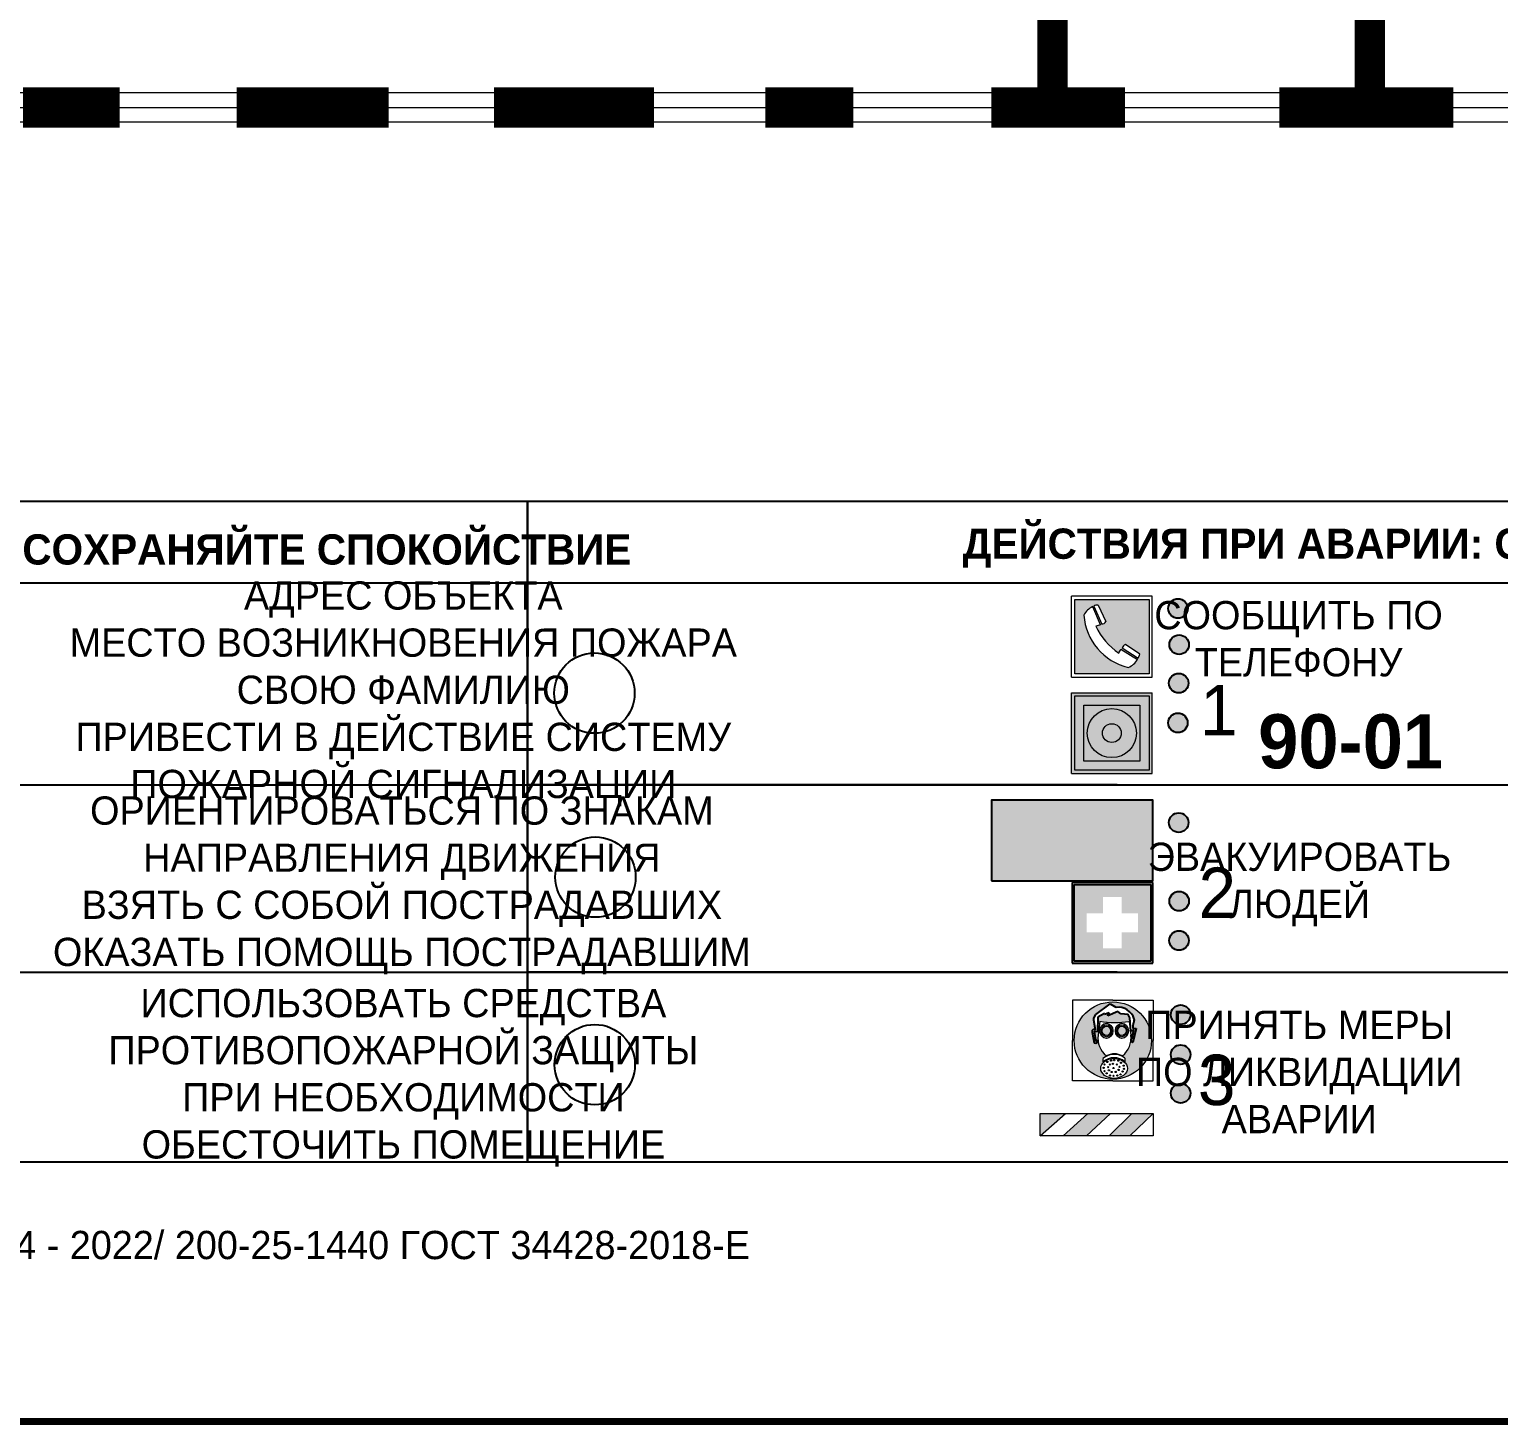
# Model space of a CAD drawing. Header units: millimetres. Extents: x 13810 to 67229, y 12374 to 21950.
# Drawn here: x 19540.1 to 19685.7, y 19871.5 to 20009.4 of the extents above; entities that cross this region are included whole.
import ezdxf

# ---------------------------------------------------------------- set-up
doc = ezdxf.new("R2010")
doc.units = ezdxf.units.MM
doc.styles.add('обычный', font='arial.ttf')

# ---------------------------------------------------------------- blocks, each defined once
blk = doc.blocks.new('A$C38D26F80')
h = blk.add_hatch(color=5)
h.dxf.hatch_style = 1
h.paths.add_polyline_path([(-8.77, -4.48, 1), (-0.19, -4.48, 1)])
h.paths.add_polyline_path([(-6.75, -3.58), (-6.75, -3.31), (-6.62, -3.22), (-6.5, -3.22), (-6.42, -3.3), (-6.39, -3.28), (-6.59, -2.23), (-6.59, -2.01), (-6.38, -1.58), (-4.76, -0.4), (-4.13, -0.79, -0.362848), (-2.1, -2.1, -0.201049), (-2.17, -2.48, 0.085434), (-2.26, -3.13), (-1.9, -3.16), (-2.25, -4.7), (-2.4, -4.59), (-2.43, -4.34), (-2.36, -4.34), (-2.14, -3.34), (-2.47, -3.42), (-2.58, -1.95), (-2.77, -1.58), (-3.58, -1.52), (-3.92, -1.26), (-5.05, -1.73), (-4.87, -1.39), (-5.41, -1.6), (-5.41, -1.46), (-6.13, -1.87), (-6.18, -3.5), (-6.56, -3.47), (-6.37, -4.59), (-6.16, -4.43), (-6.16, -4.66), (-6.36, -4.79), (-6.37, -4.8), (-6.51, -4.76)], flags=16)
h.paths.add_polyline_path([(-6.51, -4.76), (-6.36, -4.79), (-6.37, -4.8)], flags=0)
h.paths.add_polyline_path([(-5.92, -2.34, 0.089508), (-2.67, -2.35), (-2.48, -3.88, -0.268602), (-3.4, -6.18, 0.262449), (-5.2, -6.18, -0.268602), (-6.11, -3.88)], flags=16)
edge = h.paths.add_edge_path(flags=16)
edge.add_ellipse((-5.19, -3.41), major_axis=(0, 0.842), ratio=0.848992, start_angle=0, end_angle=360)
edge = h.paths.add_edge_path(flags=0)
edge.add_ellipse((-5.19, -3.39), major_axis=(0, 0.665), ratio=0.853798, start_angle=0, end_angle=360)
edge = h.paths.add_edge_path(flags=0)
edge.add_ellipse((-5.19, -3.4), major_axis=(0, 0.528), ratio=0.864094, start_angle=0, end_angle=360)
edge = h.paths.add_edge_path(flags=16)
edge.add_ellipse((-3.47, -3.4), major_axis=(0, 0.842), ratio=0.848992, start_angle=0, end_angle=360)
h.paths.add_polyline_path([(-3.13, -6.45), (-3.13, -6.84, 0.383174), (-5.57, -6.85), (-5.57, -6.49, -0.369952)], flags=16)
edge = h.paths.add_edge_path(flags=0)
edge.add_ellipse((-3.47, -3.39), major_axis=(0, 0.665), ratio=0.853798, start_angle=0, end_angle=360)
edge = h.paths.add_edge_path(flags=0)
edge.add_ellipse((-3.47, -3.4), major_axis=(0, 0.528), ratio=0.864094, start_angle=0, end_angle=360)
edge = h.paths.add_edge_path(flags=16)
edge.add_ellipse((-4.34, -7.57), major_axis=(-1.48, 0), ratio=0.744955, start_angle=0, end_angle=360)
h.paths.add_polyline_path([(-5.01, -6.85, -1), (-5.15, -6.85, -1)], flags=0)
h.paths.add_polyline_path([(-5.33, -7.14, -1), (-5.47, -7.14, -1)], flags=0)
h.paths.add_polyline_path([(-4.61, -6.71, -1), (-4.74, -6.71, -1)], flags=16)
h.paths.add_polyline_path([(-5.43, -7.51, -1), (-5.57, -7.51, -1)], flags=0)
h.paths.add_polyline_path([(-4.26, -6.67, -1), (-4.4, -6.67, -1)], flags=16)
h.paths.add_polyline_path([(-4.74, -7.14, -1), (-4.88, -7.14, -1)], flags=0)
h.paths.add_polyline_path([(-4.93, -7.43, -1), (-5.07, -7.43, -1)], flags=0)
h.paths.add_polyline_path([(-4.41, -7.07, -1), (-4.54, -7.07, -1)], flags=0)
h.paths.add_polyline_path([(-5.33, -7.87, -1), (-5.46, -7.87, -1)], flags=0)
h.paths.add_polyline_path([(-3.8, -6.71, -1), (-3.94, -6.71, -1)], flags=16)
h.paths.add_polyline_path([(-4.85, -7.78, -1), (-4.98, -7.78, -1)], flags=0)
h.paths.add_polyline_path([(-3.96, -7.14, -1), (-4.1, -7.14, -1)], flags=0)
h.paths.add_polyline_path([(-4.33, -7.53, -1), (-4.47, -7.53, -1)], flags=0)
h.paths.add_polyline_path([(-5.09, -8.12, -1), (-5.23, -8.12, -1)], flags=0)
h.paths.add_polyline_path([(-3.5, -6.94, -1), (-3.64, -6.94, -1)], flags=0)
h.paths.add_polyline_path([(-4.54, -7.97, -1), (-4.68, -7.97, -1)], flags=0)
h.paths.add_polyline_path([(-3.66, -7.39, -1), (-3.8, -7.39, -1)], flags=0)
h.paths.add_polyline_path([(-4.73, -8.35, -1), (-4.86, -8.35, -1)], flags=0)
h.paths.add_polyline_path([(-4.09, -7.96, -1), (-4.23, -7.96, -1)], flags=0)
h.paths.add_polyline_path([(-3.77, -7.74, -1), (-3.91, -7.74, -1)], flags=0)
h.paths.add_polyline_path([(-3.22, -7.27, -1), (-3.35, -7.27, -1)], flags=0)
h.paths.add_polyline_path([(-4.34, -8.4, -1), (-4.47, -8.4, -1)], flags=0)
h.paths.add_polyline_path([(-3.16, -7.61, -1), (-3.3, -7.61, -1)], flags=0)
h.paths.add_polyline_path([(-3.9, -8.35, -1), (-4.04, -8.35, -1)], flags=0)
h.paths.add_polyline_path([(-3.32, -7.91, -1), (-3.46, -7.91, -1)], flags=0)
h.paths.add_polyline_path([(-3.55, -8.23, -1), (-3.69, -8.23, -1)], flags=0)
at = {"color": 5, "lineweight": 5}
for p, q in [((-4.48, 0), (-8.96, 0)), ((-8.96, 0), (-8.96, -4.48)), ((-4.48, 0), (0, 0)), ((0, 0), (0, -4.48)), ((-6.59, -2.01), (-6.38, -1.58)), ((-6.38, -1.58), (-4.76, -0.4)), ((-5.41, -1.46), (-6.13, -1.87)), ((-4.87, -1.39), (-5.41, -1.6)), ((-5.41, -1.6), (-5.41, -1.46)), ((-3.92, -1.26), (-5.05, -1.73)), ((-5.05, -1.73), (-4.87, -1.39)), ((-4.76, -0.4), (-4.13, -0.79)), ((-3.58, -1.52), (-3.92, -1.26)), ((-2.77, -1.58), (-3.58, -1.52)), ((-2.58, -1.95), (-2.77, -1.58)), ((-6.75, -3.31), (-6.62, -3.22)), ((-6.62, -3.22), (-6.5, -3.22)), ((-6.59, -2.23), (-6.59, -2.01)), ((-6.39, -3.28), (-6.59, -2.23)), ((-6.5, -3.22), (-6.42, -3.3)), ((-6.13, -1.87), (-6.18, -3.5)), ((-5.92, -2.34), (-6.11, -3.88)), ((-2.67, -2.34), (-2.48, -3.88)), ((-2.47, -3.42), (-2.58, -1.95)), ((-1.9, -3.16), (-2.26, -3.13)), ((-2.25, -4.7), (-1.9, -3.16)), ((-8.96, -8.96), (-8.96, -4.48)), ((-6.75, -3.58), (-6.75, -3.31)), ((-6.51, -4.76), (-6.75, -3.58)), ((-6.18, -3.5), (-6.56, -3.47)), ((-6.56, -3.47), (-6.37, -4.59)), ((-6.37, -4.8), (-6.51, -4.76)), ((-6.42, -3.3), (-6.39, -3.28)), ((-6.37, -4.59), (-6.16, -4.43)), ((-6.16, -4.66), (-6.37, -4.8)), ((-6.16, -4.43), (-6.16, -4.66)), ((-2.14, -3.34), (-2.47, -3.42)), ((-2.43, -4.34), (-2.4, -4.59)), ((-2.43, -4.34), (-2.36, -4.34)), ((-2.4, -4.59), (-2.25, -4.7)), ((-2.36, -4.34), (-2.14, -3.34)), ((0, -8.96), (0, -4.48)), ((-5.57, -6.49), (-5.57, -6.85)), ((-3.13, -6.45), (-3.13, -6.84)), ((-4.48, -8.96), (-8.96, -8.96)), ((-4.48, -8.96), (0, -8.96))]:
    blk.add_line(p, q, dxfattribs=at)
at = {"color": 5}
for p, q in [((-6.59, -2.01), (-6.38, -1.58)), ((-6.38, -1.58), (-4.76, -0.4)), ((-5.41, -1.46), (-6.13, -1.87)), ((-4.87, -1.39), (-5.41, -1.6)), ((-5.41, -1.6), (-5.41, -1.46)), ((-3.92, -1.26), (-5.05, -1.73)), ((-5.05, -1.73), (-4.87, -1.39)), ((-4.76, -0.4), (-4.13, -0.79)), ((-3.58, -1.52), (-3.92, -1.26)), ((-2.77, -1.58), (-3.58, -1.52)), ((-2.58, -1.95), (-2.77, -1.58)), ((-6.75, -3.31), (-6.62, -3.22)), ((-6.62, -3.22), (-6.5, -3.22)), ((-6.59, -2.23), (-6.59, -2.01)), ((-6.39, -3.28), (-6.59, -2.23)), ((-6.5, -3.22), (-6.42, -3.3)), ((-6.13, -1.87), (-6.18, -3.5)), ((-2.47, -3.42), (-2.58, -1.95)), ((-2.26, -3.13), (-1.9, -3.16)), ((-1.9, -3.16), (-2.25, -4.7)), ((-6.75, -3.58), (-6.75, -3.31)), ((-6.51, -4.76), (-6.75, -3.58)), ((-6.18, -3.5), (-6.56, -3.47)), ((-6.56, -3.47), (-6.37, -4.59)), ((-6.37, -4.8), (-6.51, -4.76)), ((-6.36, -4.79), (-6.51, -4.76)), ((-6.42, -3.3), (-6.39, -3.28)), ((-6.37, -4.59), (-6.16, -4.43)), ((-6.16, -4.66), (-6.37, -4.8)), ((-6.16, -4.66), (-6.36, -4.79)), ((-6.16, -4.43), (-6.16, -4.66)), ((-2.14, -3.34), (-2.47, -3.42)), ((-2.4, -4.59), (-2.43, -4.34)), ((-2.43, -4.34), (-2.36, -4.34)), ((-2.25, -4.7), (-2.4, -4.59)), ((-2.36, -4.34), (-2.14, -3.34))]:
    blk.add_line(p, q, dxfattribs=at)
at = {"color": 5, "lineweight": 5}
for centre, radius in [((-4.48, -4.48), 4.29), ((-5.5, -7.51), 0.0678), ((-5.4, -7.14), 0.0678), ((-5.4, -7.87), 0.0678), ((-5.16, -8.12), 0.0678), ((-5.08, -6.85), 0.0678), ((-5, -7.43), 0.0678), ((-4.91, -7.78), 0.0678), ((-4.81, -7.14), 0.0678), ((-4.67, -6.71), 0.0678), ((-4.61, -7.97), 0.0678), ((-4.47, -7.07), 0.0678), ((-4.4, -7.53), 0.0678), ((-4.33, -6.67), 0.0678), ((-4.16, -7.96), 0.0678), ((-4.03, -7.14), 0.0678), ((-3.87, -6.71), 0.0678), ((-3.84, -7.74), 0.0678), ((-3.73, -7.39), 0.0678), ((-3.57, -6.94), 0.0678), ((-3.39, -7.91), 0.0678), ((-3.28, -7.27), 0.0678), ((-3.23, -7.61), 0.0678), ((-4.79, -8.35), 0.0678), ((-4.4, -8.4), 0.0678), ((-3.97, -8.35), 0.0678), ((-3.62, -8.23), 0.0678)]:
    blk.add_circle(centre, radius, dxfattribs=at)
at = {"color": 5}
for centre, radius, start, end in [((-3.89, -2.66), 1.88, 17.387, 97.1599), ((-0.35, -3.07), 1.91, 162.2553, 181.7878), ((-2.6, -2.2), 0.511, 326.3906, 11.8614)]:
    blk.add_arc(centre, radius, start, end, dxfattribs=at)
at = {"color": 5, "lineweight": 5}
for centre, radius, start, end in [((-4.28, 6.66), 9.15, 259.6987, 280.1569), ((-0.47, -3.05), 1.79, 161.5846, 182.4584), ((-2.6, -2.2), 0.513, 326.4781, 11.7739), ((-3.66, -4.24), 2.47, 171.573, 231.7124), ((-4.93, -4.24), 2.47, 308.2876, 8.427), ((-4.33, -7.88), 1.87, 50.358, 131.5662), ((-4.34, -8.2), 1.82, 48.4943, 132.3565), ((-4.3, -7.78), 1.83, 60.5889, 119.4111)]:
    blk.add_arc(centre, radius, start, end, dxfattribs=at)
for centre, major_axis, ratio in [((-5.19, -3.41), (0, 0.842), 0.848992), ((-5.19, -3.39), (0, 0.665), 0.853798), ((-5.19, -3.4), (0, 0.528), 0.864094), ((-3.47, -3.4), (0, 0.842), 0.848992), ((-3.47, -3.39), (0, 0.665), 0.853798), ((-3.47, -3.4), (0, 0.528), 0.864094), ((-4.34, -7.57), (-1.48, 0), 0.744955)]:
    blk.add_ellipse(centre, major_axis=major_axis, ratio=ratio, dxfattribs=at)
blk = doc.blocks.new('A$C47DD6509')
at = {"lineweight": 5}
for points in [[(-8.69, 0), (-11.19, 0), (-11.19, -2.22)], [(-4.22, 0), (-6.45, 0), (-8.91, -2.22), (-6.61, -2.22)], [(0, 0), (-2.09, 0), (-4.36, -2.22), (-2.29, -2.22)]]:
    blk.add_hatch(color=242, dxfattribs=at).paths.add_polyline_path(points)
at = {"color": 242, "lineweight": 5}
for p, q in [((-11.19, -2.22), (-8.69, 0)), ((-11.19, -2.22), (-11.19, 0)), ((-11.19, 0), (-8.69, 0)), ((-11.19, 0), (0, 0)), ((-8.91, -2.22), (-6.45, 0)), ((-6.61, -2.22), (-4.22, 0)), ((-4.36, -2.22), (-2.09, 0)), ((-2.29, -2.22), (0, 0)), ((0, 0), (0, -2.22)), ((0, -2.22), (-11.19, -2.22))]:
    blk.add_line(p, q, dxfattribs=at)
blk = doc.blocks.new('A$C32E8229D')
at = {"true_color": 0xffffff}
blk.add_hatch(color=7, dxfattribs=at).paths.add_polyline_path([(0, 0), (0, -8), (16, -8), (16, 0)])
h = blk.add_hatch(color=126)
h.paths.add_polyline_path([(0.2, -0.2), (15.8, -0.2), (15.8, -7.8), (0.2, -7.8)])
h.paths.add_polyline_path([(13.49, -2.05), (12.08, -2.05), (11.37, -2.63, 0.162397), (11.29, -2.84), (11.29, -3.63), (10.35, -3.63), (10.35, -4.05), (11.68, -4.05), (11.68, -3.48), (12.26, -4.28), (11.29, -5.1), (11.29, -6.78), (11.85, -6.78), (11.85, -5.44), (12.8, -4.64), (12.8, -5.94), (14.46, -5.94), (14.46, -5.39), (13.45, -5.39), (13.45, -3.97), (12.46, -2.59), (13.15, -2.59), (13.69, -3.34), (14.18, -3)], flags=16)
h.paths.add_polyline_path([(10.74, -1.82, 1), (11.8, -1.82, 1)], flags=16)
h.paths.add_polyline_path([(9.39, -3.59), (5.99, -3.59), (6.56, -3.03), (5.91, -3.03), (5.1, -3.83), (5.91, -4.64), (6.56, -4.64), (5.99, -4.09), (9.39, -4.09)], flags=16)
h.paths.add_polyline_path([(4.29, -1.08), (1.72, -1.08), (1.72, -6.6), (4.29, -6.6)], flags=16)
at = {"color": 126}
blk.add_lwpolyline([(16, -8), (0, -8), (0, 0), (16, 0)], close=True, dxfattribs=at)
blk = doc.blocks.new('A$C18900ED3')
h = blk.add_hatch(color=126)
h.paths.add_polyline_path([(-0.18, -0.18), (-7.02, -0.18), (-7.02, -7.02), (-0.18, -7.02)])
h.paths.add_polyline_path([(-5.89, -4.46), (-5.89, -2.77), (-4.46, -2.77), (-4.46, -1.31), (-2.77, -1.31), (-2.77, -2.77), (-1.33, -2.77), (-1.33, -4.46), (-2.77, -4.46), (-2.77, -5.89), (-4.46, -5.89), (-4.46, -4.46)], flags=16)
at = {"color": 126}
for p, q in [((-7.2, 0), (-7.2, -7.2)), ((0, 0), (-7.2, 0)), ((0, -7.2), (0, 0)), ((-7.02, -7.02), (-7.02, -0.18)), ((-7.02, -0.18), (-0.18, -0.18)), ((-0.18, -0.18), (-0.18, -7.02)), ((-7.2, -7.2), (0, -7.2)), ((-0.18, -7.02), (-7.02, -7.02))]:
    blk.add_line(p, q, dxfattribs=at)
blk = doc.blocks.new('A$C456E1F9C')
at = {"lineweight": 5}
h = blk.add_hatch(color=242, dxfattribs=at)
h.paths.add_polyline_path([(0.51, -1.47), (0.51, -13.26), (12.29, -13.26), (12.29, -1.47)])
h.paths.add_polyline_path([(5.42, -4.95, -0.254479), (4.78, -5.4), (3.52, -2.53, -0.209735), (4.23, -2.4)], flags=16)
h.paths.add_polyline_path([(8.53, -8.6), (10.87, -10.17), (10.54, -10.76), (8.03, -9.13, -0.192251)], flags=16)
h.paths.add_polyline_path([(4.61, -5.49, 0.005518), (3.87, -5.72, 0.128647), (7.49, -10.01, 0.00809), (7.83, -9.33), (10.47, -10.97, -0.16736), (8.99, -12.25, -0.327862), (1.95, -3.95, -0.166952), (3.36, -2.62)], flags=16)
at = {"color": 242, "lineweight": 5}
for p, q in [((0, -13.77), (0, -0.97)), ((12.8, -0.97), (0, -0.97)), ((12.8, -13.77), (12.8, -0.97)), ((4.61, -5.49), (3.36, -2.62)), ((3.52, -2.53), (4.78, -5.4)), ((4.23, -2.4), (5.42, -4.95)), ((8.03, -9.13), (10.54, -10.76)), ((10.81, -10.12), (8.53, -8.6)), ((7.83, -9.33), (10.47, -10.97)), ((10.54, -10.76), (10.8, -10.3)), ((10.8, -10.3), (10.81, -10.12)), ((0, -13.77), (12.8, -13.77))]:
    blk.add_line(p, q, dxfattribs=at)
blk.add_lwpolyline([(0.51, -1.47), (12.29, -1.47), (12.29, -13.26), (0.51, -13.26)], close=True, dxfattribs=at)
for centre, radius, start, end in [((4.59, -5.34), 2.99, 114.2845, 152.1974), ((11.12, -3.31), 9.19, 183.9915, 256.6009), ((4.02, -3.27), 0.891, 76.3284, 123.7092), ((14.98, -39.1), 35.17, 107.1487, 108.4135), ((13.86, -0.94), 11.08, 205.5536, 234.8762), ((4.68, -4.59), 0.824, 276.9621, 334.0723), ((8.94, -9.5), 0.989, 114.4092, 157.9388), ((-13.31, 0.8), 23.44, 332.5487, 334.4027), ((7.87, -9.46), 3, 291.9291, 329.9329)]:
    blk.add_arc(centre, radius, start, end, dxfattribs=at)
blk = doc.blocks.new('A$C54414219')
at = {"true_color": 0xffffff}
h = blk.add_hatch(color=7, dxfattribs=at)
h.paths.add_polyline_path([(2.39, -9.45), (2.39, -18.3), (11.23, -18.3), (11.23, -9.45)], flags=0)
h.paths.add_polyline_path([(10.71, -13.87, -1), (2.92, -13.87, -1)], flags=0)
h.paths.add_polyline_path([(8.3, -13.87, -1), (5.33, -13.87, -1)], flags=0)
h.paths.add_polyline_path([(0.41, -7.47), (0.41, -20.27), (13.21, -20.27), (13.21, -7.47)])
h.paths.add_polyline_path([(0.92, -19.77), (12.71, -19.77), (12.71, -7.98), (0.92, -7.98)], flags=16)
h.paths.add_polyline_path([(11.23, -9.45), (11.23, -18.3), (2.39, -18.3), (2.39, -9.45)], flags=0)
at = {"lineweight": 5}
h = blk.add_hatch(color=242, dxfattribs=at)
h.paths.add_polyline_path([(12.71, -7.98), (0.92, -7.98), (0.92, -19.77), (12.71, -19.77)])
h.paths.add_polyline_path([(11.23, -18.3), (2.39, -18.3), (2.39, -9.45), (11.23, -9.45)], flags=16)
h.paths.add_polyline_path([(10.71, -13.87, -1), (2.92, -13.87, -1)], flags=0)
h.paths.add_polyline_path([(8.3, -13.87, -1), (5.33, -13.87, -1)], flags=0)
at = {"true_color": 0xffffff}
h = blk.add_hatch(color=7, dxfattribs=at)
h.paths.add_polyline_path([(2.39, -9.45), (2.39, -18.3), (11.23, -18.3), (11.23, -9.45)])
h.paths.add_polyline_path([(10.71, -13.87, -1), (2.92, -13.87, -1)], flags=16)
h.paths.add_polyline_path([(8.3, -13.87, -1), (5.33, -13.87, -1)], flags=0)
at = {"lineweight": 5}
h = blk.add_hatch(color=242, dxfattribs=at)
h.paths.add_polyline_path([(2.92, -13.87, 1), (10.71, -13.87, 1)])
h.paths.add_polyline_path([(8.3, -13.87, -1), (5.33, -13.87, -1)], flags=16)
at = {"color": 242, "lineweight": 5}
for p, q in [((0.41, -20.27), (0.41, -7.47)), ((0.41, -7.47), (13.21, -7.47)), ((0.41, -7.47), (13.21, -7.47)), ((13.21, -20.27), (13.21, -7.47)), ((0.41, -20.27), (13.21, -20.27))]:
    blk.add_line(p, q, dxfattribs=at)
for points in [[(0.92, -7.98), (12.71, -7.98), (12.71, -19.77), (0.92, -19.77)], [(2.39, -9.45), (11.23, -9.45), (11.23, -18.3), (2.39, -18.3)]]:
    blk.add_lwpolyline(points, close=True, dxfattribs=at)
for radius in [3.89, 1.49]:
    blk.add_circle((6.81, -13.87), radius, dxfattribs=at)

msp = doc.modelspace()

# ---------------------------------------------------------------- hatches: boundary and pattern name
at = {"lineweight": 0}
h = msp.add_hatch(color=256, dxfattribs=at)
h.dxf.hatch_style = 1
h.paths.add_polyline_path([(19652.97, 19952.07, 1), (19654.9, 19952.07, 1)])
h = msp.add_hatch(color=256, dxfattribs=at)
h.dxf.hatch_style = 1
h.paths.add_polyline_path([(19653.07, 19948.49, 1), (19655, 19948.49, 1)])
h = msp.add_hatch(color=256, dxfattribs=at)
h.dxf.hatch_style = 1
h.paths.add_polyline_path([(19653.03, 19944.68, 1), (19654.97, 19944.68, 1)])
h = msp.add_hatch(color=256, dxfattribs=at)
h.dxf.hatch_style = 1
h.paths.add_polyline_path([(19652.95, 19940.75, 1), (19654.88, 19940.75, 1)])
h = msp.add_hatch(color=256, dxfattribs=at)
h.dxf.hatch_style = 1
h.paths.add_polyline_path([(19653.04, 19930.86, 1), (19654.97, 19930.86, 1)])
h = msp.add_hatch(color=256, dxfattribs=at)
h.dxf.hatch_style = 1
h.paths.add_polyline_path([(19653.08, 19923.08, 1), (19655.01, 19923.08, 1)])
h = msp.add_hatch(color=256, dxfattribs=at)
h.dxf.hatch_style = 1
h.paths.add_polyline_path([(19653.07, 19919.18, 1), (19655, 19919.18, 1)])
h = msp.add_hatch(color=256, dxfattribs=at)
h.dxf.hatch_style = 1
h.paths.add_polyline_path([(19653.23, 19911.83, 1), (19655.16, 19911.83, 1)])
h = msp.add_hatch(color=256, dxfattribs=at)
h.dxf.hatch_style = 1
h.paths.add_polyline_path([(19653.22, 19907.88, 1), (19655.15, 19907.88, 1)])
h = msp.add_hatch(color=256, dxfattribs=at)
h.dxf.hatch_style = 1
h.paths.add_polyline_path([(19653.22, 19904.05, 1), (19655.16, 19904.05, 1)])

# ---------------------------------------------------------------- linework, layer by layer
at = {"color": 2, "lineweight": 100}
for points in [[(19420.36, 20266.52), (20020.36, 20266.52), (20020.36, 19871.52), (19420.36, 19871.52)], [(19420.36, 19871.52), (20020.36, 19871.52), (20020.36, 19476.52), (19420.36, 19476.52)]]:
    msp.add_lwpolyline(points, close=True, dxfattribs=at)
at = {"lineweight": 100}
for points, const_width in [([(19641.49, 20001.75), (19641.49, 20075.39), (19627.05, 20075.39)], 3), ([(19672.92, 20060.61), (19672.92, 20001.75)], 3), ([(19539.51, 20001.72), (19549.08, 20001.72)], 4), ([(19560.67, 20001.72), (19575.74, 20001.72)], 4), ([(19586.16, 20001.72), (19602.01, 20001.72)], 4), ([(19613.06, 20001.72), (19621.78, 20001.72)], 4), ([(19635.45, 20001.72), (19648.68, 20001.72)], 4), ([(19663.97, 20001.72), (19681.22, 20001.72)], 4)]:
    msp.add_lwpolyline(points, dxfattribs=dict(at, const_width=const_width))
at = {"lineweight": 0}
for points in [[(19467.39, 20003.2), (19987.22, 20003.2)], [(19467.49, 20001.72), (19987.31, 20001.72)], [(19467.04, 20000.27), (19986.86, 20000.27)]]:
    msp.add_lwpolyline(points, dxfattribs=at)
for points in [[(19445.72, 19954.61), (19589.49, 19954.61), (19589.49, 19962.66), (19445.72, 19962.66)], [(19589.49, 19954.61), (19733.25, 19954.61), (19733.25, 19962.66), (19589.49, 19962.66)], [(19445.72, 19954.61), (19589.49, 19954.61), (19589.49, 19897.21), (19445.72, 19897.21)], [(19589.49, 19954.61), (19733.25, 19954.61), (19733.25, 19897.21), (19589.49, 19897.21)]]:
    msp.add_lwpolyline(points, close=True)
for points in [[(19504.14, 19934.61), (19445.72, 19934.61), (19589.49, 19934.61)], [(19647.9, 19934.61), (19589.49, 19934.61), (19733.25, 19934.61)], [(19504.14, 19916.04), (19445.72, 19916.04), (19589.49, 19916.04)], [(19647.9, 19916.04), (19589.49, 19916.04), (19733.25, 19916.04)]]:
    msp.add_lwpolyline(points)
for centre, radius in [((19653.93, 19952.07), 0.966), ((19654.04, 19948.49), 0.966), ((19596.11, 19943.69), 3.98), ((19654, 19944.68), 0.966), ((19653.92, 19940.75), 0.966), ((19654, 19930.86), 0.966), ((19596.21, 19925.46), 3.98), ((19654.04, 19923.08), 0.966), ((19654.03, 19919.18), 0.966), ((19654.19, 19911.83), 0.966), ((19596.15, 19906.88), 3.98), ((19654.19, 19907.88), 0.966), ((19654.19, 19904.05), 0.966)]:
    msp.add_circle(centre, radius)

# ---------------------------------------------------------------- block references
for name, p, xscale, yscale, zscale in [('A$C456E1F9C', (19643.38, 19953.89), 0.625, 0.625, 0.625), ('A$C54414219', (19643.12, 19948.4), 0.625, 0.625, 0.625), ('A$C18900ED3', (19651.44, 19924.94), 1.111111111007631, 1.111111111007631, 1.111111111007631), ('A$C38D26F80', (19651.47, 19913.27), 0.8928571427240968, 0.8928571427240968, 0.8928571427240968)]:
    msp.add_blockref(name, p, dxfattribs=dict(xscale=xscale, yscale=yscale, zscale=zscale))
at = {"xscale": -1}
msp.add_blockref('A$C32E8229D', (19651.44, 19933.09), dxfattribs=at)
at = {"color": 242, "true_color": 0xc1121c}
msp.add_blockref('A$C47DD6509', (19651.46, 19902.05), dxfattribs=at)

# ---------------------------------------------------------------- texts
at = {"lineweight": 0, "attachment_point": 5, "style": 'обычный'}
for s, insert, char_height, width in [('{\\fProxima Nova Rg|b1|i0|c204|p2;ДЕЙСТВИЯ ПРИ ПОЖАРЕ: СОХРАНЯЙТЕ СПОКОЙСТВИЕ\\H1.6644x; }', (19542.89, 19957.49), 3, 175.1736), ('{\\fProxima Nova Rg|b1|i0|c204|p2;ДЕЙСТВИЯ ПРИ АВАРИИ: СОХРАНЯЙТЕ СПОКОЙСТВИЕ\\H1.6644x; }', (19689.1, 19958.06), 3, 175.1736), ('\\pi-8.4,l8.4,t8.4;{\\fProxima Nova Rg|b0|i0|c204|p2;АДРЕС ОБЪЕКТА\\PМЕСТО ВОЗНИКНОВЕНИЯ ПОЖАРА \\PСВОЮ ФАМИЛИЮ\\PПРИВЕСТИ В ДЕЙСТВИЕ СИСТЕМУ \\PПОЖАРНОЙ СИГНАЛИЗАЦИИ}', (19577.18, 19943.62), 2.8, 126.6484), ('{\\fProxima Nova Rg|b0|i0|c204|p2;СООБЩИТЬ ПО \\PТЕЛЕФОНУ}', (19665.87, 19949.06), 2.8, 126.6484), ('{\\fProxima Nova Rg|b0|i0|c204|p2;1\\H1.1667x; }', (19657.97, 19942), 5, 126.6484), ('{\\fProxima Nova Rg|b1|i0|c204|p2;\\H1.0714x;90-01\\fProxima Nova Rg|b0|i0|c204|p2;\\H0.93331x; \\H1.3449x; }', (19671.03, 19938.88), 5, 126.6484), ('\\pi-8.4,l8.4,t8.4;{\\fProxima Nova Rg|b0|i0|c204|p2;ОРИЕНТИРОВАТЬСЯ ПО ЗНАКАМ \\PНАПРАВЛЕНИЯ ДВИЖЕНИЯ\\PВЗЯТЬ С СОБОЙ ПОСТРАДАВШИХ\\PОКАЗАТЬ ПОМОЩЬ ПОСТРАДАВШИМ}', (19577.04, 19924.65), 2.8, 126.6484), ('{\\fProxima Nova Rg|b0|i0|c204|p2;ЭВАКУИРОВАТЬ \\PЛЮДЕЙ}', (19665.97, 19924.74), 2.8, 126.6484), ('{\\fProxima Nova Rg|b0|i0|c204|p2;2\\H1.1967x; }', (19657.82, 19923.91), 5, 126.6484), ('\\pi-8.4,l8.4,t8.4;{\\fProxima Nova Rg|b0|i0|c204|p2;ИСПОЛЬЗОВАТЬ СРЕДСТВА \\PПРОТИВОПОЖАРНОЙ ЗАЩИТЫ \\PПРИ НЕОБХОДИМОСТИ \\PОБЕСТОЧИТЬ ПОМЕЩЕНИЕ}', (19577.19, 19905.58), 2.8, 126.6484), ('{\\fProxima Nova Rg|b0|i0|c204|p2;ПРИНЯТЬ МЕРЫ \\PПО ЛИКВИДАЦИИ \\PАВАРИИ}', (19665.94, 19906.16), 2.8, 126.6484), ('{\\fProxima Nova Rg|b0|i0|c204|p2;3\\H1.1967x; }', (19657.76, 19905.34), 5, 126.6484), ('\\pi-8.4,l8.4,t8.4;{\\fProxima Nova Rg|b0|i0|c204|p2;ИЗГОТОВИТЕЛЬ: ИП АНДРЕЕВ А. А.\\fProxima Nova Rg|b0|i0|c0|p2; \\fProxima Nova Rg|b0|i0|c204|p2;ФП-24 - 2022/ 200-25-1440 ГОСТ 34428-2018-Е\\H1.2266x; }', (19537.49, 19888.61), 2.8, 191.3484)]:
    msp.add_mtext(s, dxfattribs=dict(at, insert=insert, char_height=char_height, width=width))

doc.saveas('drawing.dxf')
